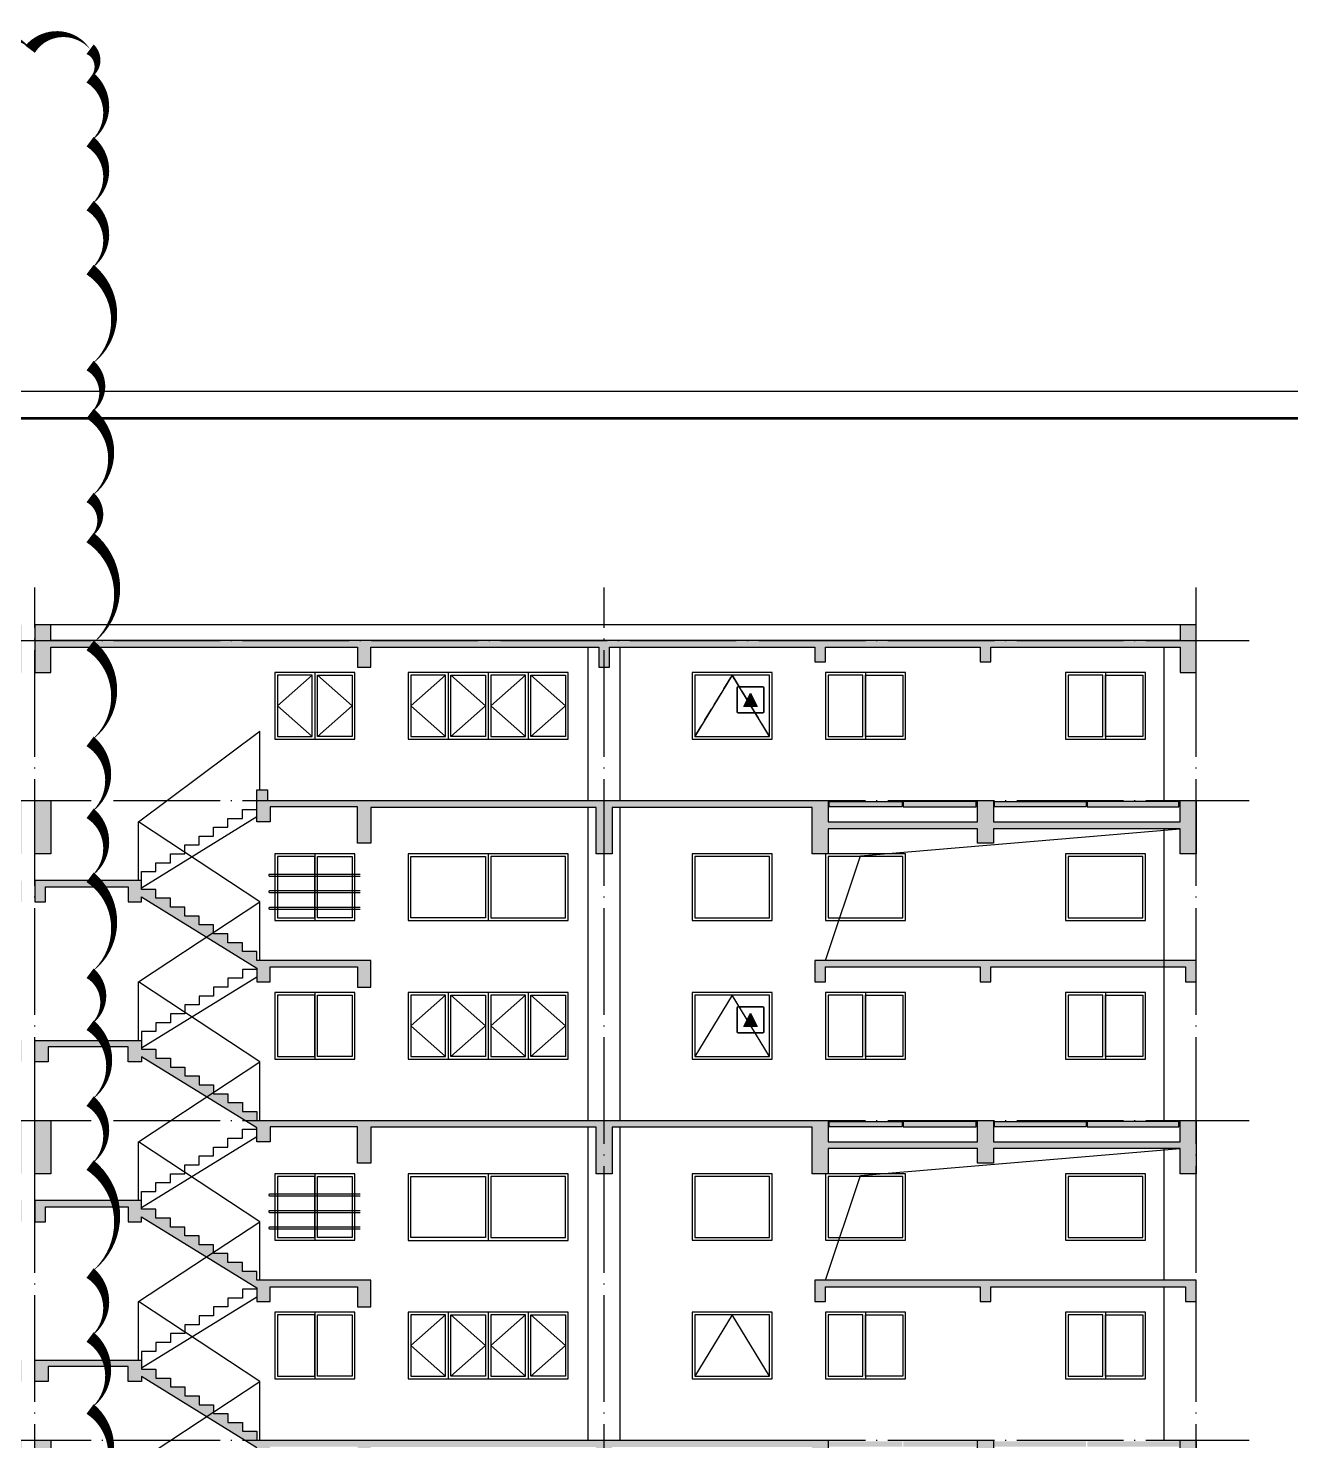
# Model space of a CAD drawing. Extents: x 6843040 to 15500510, y -6507076 to -4940511.
# Drawn here: x 7890924 to 7914601, y -6055108 to -6028609 of the extents above; entities that cross this region are included whole.
import ezdxf

# ---------------------------------------------------------------- set-up
doc = ezdxf.new("R2010")
doc.units = 0
doc.header["$LTSCALE"] = 1000
doc.header["$MEASUREMENT"] = 0
doc.linetypes.add('DASH', pattern=[0.35, 0.25, -0.1])
doc.linetypes.add('DOTE', pattern=[2.42, 2, -0.2, 0.02, -0.2])
for name, color, linetype in [('COLUMN', 10, 'Continuous'), ('DOTE', 8, 'DOTE'), ('E_LINE_4', 5, 'Continuous'), ('E_LINE_5', 8, 'Continuous'), ('plan-1', 40, 'Continuous'), ('PUB_HATCH', 8, 'Continuous'), ('PUB_TITLE', 4, 'Continuous'), ('RAIL', 163, 'Continuous'), ('S_E_STAIR', 4, 'Continuous'), ('WALL', 1, 'Continuous'), ('WINDOW', 4, 'Continuous')]:
    doc.layers.add(name, color=color, linetype=linetype)
doc.layers.add('DIM_MODI', color=6, linetype='Continuous', plot=False)

# ---------------------------------------------------------------- blocks, each defined once
blk = doc.blocks.new('hllm3')
at = {"layer": 'RAIL'}
for points in [[(7884700, -6056483), (7886399, -6056483, -1), (7886399, -6056513), (7884700, -6056513)], [(7884700, -6056793), (7886399, -6056793, -1), (7886399, -6056823), (7884700, -6056823)], [(7884700, -6057103), (7886399, -6057103, -1), (7886399, -6057133), (7884700, -6057133)]]:
    blk.add_lwpolyline(points, format="xyb", dxfattribs=at)
blk = doc.blocks.new('消防救援标志')
at = {"layer": 'WALL'}
blk.add_hatch(color=256, dxfattribs=at).paths.add_polyline_path([(13378845, 1069457.5), (13377845, 1069457.5), (13378345, 1070457.5)])
for points in [[(13377445, 1070957.5), (13379245, 1070957.5, -0.41421356), (13379345, 1070857.5), (13379345, 1069057.5, -0.41421356), (13379245, 1068957.5), (13377445, 1068957.5, -0.41421356), (13377345, 1069057.5), (13377345, 1070857.5, -0.41421356)], [(13377445, 1070932.5), (13379245, 1070932.5, -0.41421356), (13379320, 1070857.5), (13379320, 1069057.5, -0.41421356), (13379245, 1068982.5), (13377445, 1068982.5, -0.41421356), (13377370, 1069057.5), (13377370, 1070857.5, -0.41421356)]]:
    blk.add_lwpolyline(points, format="xyb", close=True)
blk.add_lwpolyline([(13378845, 1069457.5), (13377845, 1069457.5), (13378345, 1070457.5)], close=True, dxfattribs=at)

msp = doc.modelspace()

# ---------------------------------------------------------------- hatches: boundary and pattern name
at = {"layer": 'PUB_HATCH'}
h = msp.add_hatch(dxfattribs=at)
h.set_pattern_fill('钢筋混凝土', color=256, scale=50, style=0)
h.set_pattern_definition([(45, (0, 0), (-88.3883476, 88.3883476), []), (50, (0, 0), (358.630091, -31.3760675), [37.5, -412.5]), (355, (0, 0), (-69.375667, 376.096067), [30, -330]), (100.4514, (29.9, -2.6), (289.254691, 344.719771), [31.870095, -350.571056]), (46.1842, (0, 100), (533.620524, -82.759507), [56.25, -618.75]), (96.6356, (44.47, 93.1), (467.331353, 487.058935), [47.805144, -525.8565]), (351.1842, (0, 100), (467.330973, 487.0593), [45, -495]), (21, (50, 75), (298.453526, -201.309445), [37.5, -412.5]), (326, (50, 75), (121.657666, 362.575023), [30, -330]), (71.4514, (74.87, 58.22), (420.111314, 161.265248), [31.870095, -350.571056]), (37.5, (0, 0), (6.0799277, 166.4469269), [0, -326, 0, -335, 0, -331.25]), (7.5, (0, 0), (131.5347687, 197.205856), [0, -191, 0, -318.5, 0, -126.25]), (327.5, (-111.5, 0), (266.911218, -11.2774359), [0, -125, 0, -390, 0, -517.5]), (317.5, (-161.5, 0), (291.5930847, 50.052491), [0, -162.5, 0, -259, 0, -367.5])])
h.paths.add_polyline_path([(7894980.8, -6067097.8), (7893049.3, -6065905.5), (7893049.3, -6065997.8), (7892799.3, -6065997.8), (7892799.3, -6065717.8), (7891299.3, -6065717.8), (7891299.3, -6065997.8), (7891049.3, -6065997.8), (7891049.3, -6065597.8), (7893049.3, -6065597.8), (7893049.3, -6065764.5), (7893319.3, -6065764.5), (7893319.3, -6065931.1), (7893589.3, -6065931.1), (7893589.3, -6066097.8), (7893859.3, -6066097.8), (7893859.3, -6066264.5), (7894129.3, -6066264.5), (7894129.3, -6066431.1), (7894399.3, -6066431.1), (7894399.3, -6066597.8), (7894669.3, -6066597.8), (7894669.3, -6066764.5), (7894939.3, -6066764.5), (7894939.3, -6066931.1), (7895209.3, -6066931.1), (7895209.3, -6067097.8), (7905924.3, -6067097.8), (7905924.3, -6067497.8), (7908724.3, -6067497.8), (7908724.3, -6067097.8), (7909024.3, -6067097.8), (7909024.3, -6067497.8), (7912524.3, -6067497.8), (7912524.3, -6067097.8), (7912824.3, -6067097.8), (7912824.3, -6068097.8), (7912524.3, -6068097.8), (7912524.3, -6067697.8), (7909024.3, -6067697.8), (7909024.3, -6067897.8), (7908724.3, -6067897.8), (7908724.3, -6067697.8), (7905924.3, -6067697.8), (7905924.3, -6068097.8), (7905624.3, -6068097.8), (7905624.3, -6067297.8), (7901874.3, -6067297.8), (7901874.3, -6068097.8), (7901574.3, -6068097.8), (7901574.3, -6067297.8), (7897373.9, -6067297.8), (7897373.9, -6067897.8), (7897123.9, -6067897.8), (7897123.9, -6067297.8), (7895459.3, -6067297.8), (7895459.3, -6067597.8), (7895209.3, -6067597.8), (7895209.3, -6067297.8), (7891449.3, -6067297.8), (7891449.3, -6068097.8), (7891049.3, -6068097.8), (7891049.3, -6067097.8)])
h.paths.add_polyline_path([(7895209.3, -6064238.8), (7895209.3, -6064497.8), (7895459.3, -6064497.8), (7895459.3, -6064217.8), (7897098.9, -6064217.8), (7897098.9, -6064597.8), (7897348.9, -6064597.8), (7897348.9, -6064097.8), (7895209.3, -6064097.8), (7895209.3, -6063931.1), (7894939.3, -6063931.1), (7894939.3, -6063764.5), (7894669.3, -6063764.5), (7894669.3, -6063597.8), (7894399.3, -6063597.8), (7894399.3, -6063431.1), (7894129.3, -6063431.1), (7894129.3, -6063264.5), (7893859.3, -6063264.5), (7893859.3, -6063097.8), (7893589.3, -6063097.8), (7893589.3, -6062931.1), (7893319.3, -6062931.1), (7893319.3, -6062764.5), (7893049.3, -6062764.5), (7893049.3, -6062597.8), (7891049.3, -6062597.8), (7891049.3, -6062997.8), (7891249.3, -6062997.8), (7891249.3, -6062717.8), (7892799.3, -6062717.8), (7892799.3, -6062997.8), (7893049.3, -6062997.8), (7893049.3, -6062905.5)])
h.paths.add_polyline_path([(7908724.3, -6061227.8), (7905924.3, -6061227.8), (7905924.3, -6062097.8), (7905624.3, -6062097.8), (7905624.3, -6061227.8), (7901874.3, -6061227.8), (7901874.3, -6062097.8), (7901574.3, -6062097.8), (7901574.3, -6061227.8), (7897348.9, -6061227.8), (7897348.9, -6061897.8), (7897098.9, -6061897.8), (7897098.9, -6061217.8), (7895459.3, -6061217.8), (7895459.3, -6061497.8), (7895209.3, -6061497.8), (7895209.3, -6061238.8), (7893049.3, -6059905.5), (7893049.3, -6059997.8), (7892799.3, -6059997.8), (7892799.3, -6059717.8), (7891299.3, -6059717.8), (7891299.3, -6059997.8), (7891049.3, -6059997.8), (7891049.3, -6059597.8), (7893049.3, -6059597.8), (7893049.3, -6059764.5), (7893319.3, -6059764.5), (7893319.3, -6059931.1), (7893589.3, -6059931.1), (7893589.3, -6060097.8), (7893859.3, -6060097.8), (7893859.3, -6060264.5), (7894129.3, -6060264.5), (7894129.3, -6060431.1), (7894399.3, -6060431.1), (7894399.3, -6060597.8), (7894669.3, -6060597.8), (7894669.3, -6060764.5), (7894939.3, -6060764.5), (7894939.3, -6060931.1), (7895209.3, -6060931.1), (7895209.3, -6061097.8), (7912824.3, -6061097.8), (7912824.3, -6062097.8), (7912524.3, -6062097.8), (7912524.3, -6061227.8), (7909024.3, -6061227.8), (7909024.3, -6061897.8), (7908724.3, -6061897.8)])
h.paths.add_polyline_path([(7895209.3, -6058238.8), (7895209.3, -6058497.8), (7895459.3, -6058497.8), (7895459.3, -6058217.8), (7897098.9, -6058217.8), (7897098.9, -6058597.8), (7897348.9, -6058597.8), (7897348.9, -6058097.8), (7895209.3, -6058097.8), (7895209.3, -6057931.1), (7894939.3, -6057931.1), (7894939.3, -6057764.5), (7894669.3, -6057764.5), (7894669.3, -6057597.8), (7894399.3, -6057597.8), (7894399.3, -6057431.1), (7894129.3, -6057431.1), (7894129.3, -6057264.5), (7893859.3, -6057264.5), (7893859.3, -6057097.8), (7893589.3, -6057097.8), (7893589.3, -6056931.1), (7893319.3, -6056931.1), (7893319.3, -6056764.5), (7893049.3, -6056764.5), (7893049.3, -6056597.8), (7891049.3, -6056597.8), (7891049.3, -6056997.8), (7891249.3, -6056997.8), (7891249.3, -6056717.8), (7892799.3, -6056717.8), (7892799.3, -6056997.8), (7893049.3, -6056997.8), (7893049.3, -6056905.5)])
h.paths.add_polyline_path([(7886639.3, -6058238.8), (7886639.3, -6058497.8), (7886389.3, -6058497.8), (7886389.3, -6058217.8), (7884749.6, -6058217.8), (7884749.6, -6058597.8), (7884499.6, -6058597.8), (7884499.6, -6058097.8), (7886639.3, -6058097.8), (7886639.3, -6057931.1), (7886909.3, -6057931.1), (7886909.3, -6057764.5), (7887179.3, -6057764.5), (7887179.3, -6057597.8), (7887449.3, -6057597.8), (7887449.3, -6057431.1), (7887719.3, -6057431.1), (7887719.3, -6057264.5), (7887989.3, -6057264.5), (7887989.3, -6057097.8), (7888259.3, -6057097.8), (7888259.3, -6056931.1), (7888529.3, -6056931.1), (7888529.3, -6056764.5), (7888799.3, -6056764.5), (7888799.3, -6056597.8), (7890799.3, -6056597.8), (7890799.3, -6056997.8), (7890599.3, -6056997.8), (7890599.3, -6056717.8), (7889049.3, -6056717.8), (7889049.3, -6056997.8), (7888799.3, -6056997.8), (7888799.3, -6056905.5)])
h.paths.add_polyline_path([(7886639.3, -6055097.8), (7886639.3, -6054931.1), (7886909.3, -6054931.1), (7886909.3, -6054764.5), (7887179.3, -6054764.5), (7887179.3, -6054597.8), (7887449.3, -6054597.8), (7887449.3, -6054431.1), (7887719.3, -6054431.1), (7887719.3, -6054264.5), (7887989.3, -6054264.5), (7887989.3, -6054097.8), (7888259.3, -6054097.8), (7888259.3, -6053931.1), (7888529.3, -6053931.1), (7888529.3, -6053764.5), (7888799.3, -6053764.5), (7888799.3, -6053597.8), (7890799.3, -6053597.8), (7890799.3, -6053997.8), (7890549.3, -6053997.8), (7890549.3, -6053717.8), (7889049.3, -6053717.8), (7889049.3, -6053997.8), (7888799.3, -6053997.8), (7888799.3, -6053905.5), (7886639.3, -6055238.8), (7886639.3, -6055497.8), (7886389.3, -6055497.8), (7886389.3, -6055217.8), (7884749.6, -6055217.8), (7884749.6, -6055897.8), (7884499.6, -6055897.8), (7884499.6, -6055227.8), (7879674.2, -6055227.8), (7879674.2, -6056097.8), (7879374.2, -6056097.8), (7879374.2, -6055097.8)])
h.paths.add_polyline_path([(7891349.3, -6056097.8), (7891049.3, -6056097.8), (7891049.3, -6055097.8), (7891349.3, -6055097.8)])
h.paths.add_polyline_path([(7890799.3, -6056097.8), (7890499.2, -6056097.8), (7890499.2, -6055097.8), (7890799.3, -6055097.8)], flags=17)
h.paths.add_polyline_path([(7895209.3, -6055097.8), (7905924.3, -6055097.8), (7905924.3, -6055497.8), (7908724.3, -6055497.8), (7908724.3, -6055097.8), (7909024.3, -6055097.8), (7909024.3, -6055497.8), (7912524.3, -6055497.8), (7912524.3, -6055097.8), (7912824.3, -6055097.8), (7912824.3, -6056097.8), (7912524.3, -6056097.8), (7912524.3, -6055627.8), (7909024.3, -6055627.8), (7909024.3, -6055897.8), (7908724.3, -6055897.8), (7908724.3, -6055627.8), (7905924.3, -6055627.8), (7905924.3, -6055897.8), (7905624.3, -6055897.8), (7905624.3, -6055227.8), (7901874.3, -6055227.8), (7901874.3, -6055897.8), (7901574.3, -6055897.8), (7901574.3, -6055227.8), (7897348.9, -6055227.8), (7897348.9, -6055897.8), (7897098.9, -6055897.8), (7897098.9, -6055217.8), (7895459.3, -6055217.8), (7895459.3, -6055497.8), (7895209.3, -6055497.8), (7895209.3, -6055238.8), (7893049.3, -6053905.5), (7893049.3, -6053997.8), (7892799.3, -6053997.8), (7892799.3, -6053717.8), (7891299.3, -6053717.8), (7891299.3, -6053997.8), (7891049.3, -6053997.8), (7891049.3, -6053597.8), (7893049.3, -6053597.8), (7893049.3, -6053764.5), (7893319.3, -6053764.5), (7893319.3, -6053931.1), (7893589.3, -6053931.1), (7893589.3, -6054097.8), (7893859.3, -6054097.8), (7893859.3, -6054264.5), (7894129.3, -6054264.5), (7894129.3, -6054431.1), (7894399.3, -6054431.1), (7894399.3, -6054597.8), (7894669.3, -6054597.8), (7894669.3, -6054764.5), (7894939.3, -6054764.5), (7894939.3, -6054931.1), (7895209.3, -6054931.1)])
h.paths.add_polyline_path([(7895209.3, -6052238.8), (7895209.3, -6052497.8), (7895459.3, -6052497.8), (7895459.3, -6052217.8), (7897098.9, -6052217.8), (7897098.9, -6052597.8), (7897348.9, -6052597.8), (7897348.9, -6052097.8), (7895209.3, -6052097.8), (7895209.3, -6051931.1), (7894939.3, -6051931.1), (7894939.3, -6051764.5), (7894669.3, -6051764.5), (7894669.3, -6051597.8), (7894399.3, -6051597.8), (7894399.3, -6051431.1), (7894129.3, -6051431.1), (7894129.3, -6051264.5), (7893859.3, -6051264.5), (7893859.3, -6051097.8), (7893589.3, -6051097.8), (7893589.3, -6050931.1), (7893319.3, -6050931.1), (7893319.3, -6050764.5), (7893049.3, -6050764.5), (7893049.3, -6050597.8), (7891049.3, -6050597.8), (7891049.3, -6050997.8), (7891249.3, -6050997.8), (7891249.3, -6050717.8), (7892799.3, -6050717.8), (7892799.3, -6050997.8), (7893049.3, -6050997.8), (7893049.3, -6050905.5)])
h.paths.add_polyline_path([(7886639.3, -6052238.8), (7886639.3, -6052497.8), (7886389.3, -6052497.8), (7886389.3, -6052217.8), (7884749.6, -6052217.8), (7884749.6, -6052597.8), (7884499.6, -6052597.8), (7884499.6, -6052097.8), (7886639.3, -6052097.8), (7886639.3, -6051931.1), (7886909.3, -6051931.1), (7886909.3, -6051764.5), (7887179.3, -6051764.5), (7887179.3, -6051597.8), (7887449.3, -6051597.8), (7887449.3, -6051431.1), (7887719.3, -6051431.1), (7887719.3, -6051264.5), (7887989.3, -6051264.5), (7887989.3, -6051097.8), (7888259.3, -6051097.8), (7888259.3, -6050931.1), (7888529.3, -6050931.1), (7888529.3, -6050764.5), (7888799.3, -6050764.5), (7888799.3, -6050597.8), (7890799.3, -6050597.8), (7890799.3, -6050997.8), (7890599.3, -6050997.8), (7890599.3, -6050717.8), (7889049.3, -6050717.8), (7889049.3, -6050997.8), (7888799.3, -6050997.8), (7888799.3, -6050905.5)])
h.paths.add_polyline_path([(7891349.3, -6050097.8), (7891049.3, -6050097.8), (7891049.3, -6049097.8), (7891349.3, -6049097.8)])
h.paths.add_polyline_path([(7890799.3, -6050097.8), (7890499.2, -6050097.8), (7890499.2, -6049097.8), (7890799.3, -6049097.8)], flags=17)
h.paths.add_polyline_path([(7895209.3, -6046238.8), (7895209.3, -6046497.8), (7895459.3, -6046497.8), (7895459.3, -6046217.8), (7897098.9, -6046217.8), (7897098.9, -6046597.8), (7897348.9, -6046597.8), (7897348.9, -6046097.8), (7895209.3, -6046097.8), (7895209.3, -6045931.1), (7894939.3, -6045931.1), (7894939.3, -6045764.5), (7894669.3, -6045764.5), (7894669.3, -6045597.8), (7894399.3, -6045597.8), (7894399.3, -6045431.1), (7894129.3, -6045431.1), (7894129.3, -6045264.5), (7893859.3, -6045264.5), (7893859.3, -6045097.8), (7893589.3, -6045097.8), (7893589.3, -6044931.1), (7893319.3, -6044931.1), (7893319.3, -6044764.5), (7893049.3, -6044764.5), (7893049.3, -6044597.8), (7891049.3, -6044597.8), (7891049.3, -6044997.8), (7891249.3, -6044997.8), (7891249.3, -6044717.8), (7892799.3, -6044717.8), (7892799.3, -6044997.8), (7893049.3, -6044997.8), (7893049.3, -6044905.5)])
h.paths.add_polyline_path([(7895209.3, -6049097.8), (7905924.3, -6049097.8), (7905924.3, -6049497.8), (7908724.3, -6049497.8), (7908724.3, -6049097.8), (7909024.3, -6049097.8), (7909024.3, -6049497.8), (7912524.3, -6049497.8), (7912524.3, -6049097.8), (7912824.3, -6049097.8), (7912824.3, -6050097.8), (7912524.3, -6050097.8), (7912524.3, -6049627.8), (7909024.3, -6049627.8), (7909024.3, -6049897.8), (7908724.3, -6049897.8), (7908724.3, -6049627.8), (7905924.3, -6049627.8), (7905924.3, -6050097.8), (7905624.3, -6050097.8), (7905624.3, -6049227.8), (7901874.3, -6049227.8), (7901874.3, -6050097.8), (7901574.3, -6050097.8), (7901574.3, -6049227.8), (7897348.9, -6049227.8), (7897348.9, -6049897.8), (7897098.9, -6049897.8), (7897098.9, -6049217.8), (7895459.3, -6049217.8), (7895459.3, -6049497.8), (7895209.3, -6049497.8), (7895209.3, -6049238.8), (7893049.3, -6047905.5), (7893049.3, -6047997.8), (7892799.3, -6047997.8), (7892799.3, -6047717.8), (7891299.3, -6047717.8), (7891299.3, -6047997.8), (7891049.3, -6047997.8), (7891049.3, -6047597.8), (7893049.3, -6047597.8), (7893049.3, -6047764.5), (7893319.3, -6047764.5), (7893319.3, -6047931.1), (7893589.3, -6047931.1), (7893589.3, -6048097.8), (7893859.3, -6048097.8), (7893859.3, -6048264.5), (7894129.3, -6048264.5), (7894129.3, -6048431.1), (7894399.3, -6048431.1), (7894399.3, -6048597.8), (7894669.3, -6048597.8), (7894669.3, -6048764.5), (7894939.3, -6048764.5), (7894939.3, -6048931.1), (7895209.3, -6048931.1)])
h.paths.add_polyline_path([(7891349.3, -6044097.8), (7891049.3, -6044097.8), (7891049.3, -6043097.8), (7891349.3, -6043097.8)])
h.paths.add_polyline_path([(7890799.3, -6044097.8), (7890499.2, -6044097.8), (7890499.2, -6043097.8), (7890799.3, -6043097.8)])
h.paths.add_polyline_path([(7886639.3, -6046238.8), (7886639.3, -6046497.8), (7886389.3, -6046497.8), (7886389.3, -6046217.8), (7884749.6, -6046217.8), (7884749.6, -6046597.8), (7884499.6, -6046597.8), (7884499.6, -6046097.8), (7886639.3, -6046097.8), (7886639.3, -6045931.1), (7886909.3, -6045931.1), (7886909.3, -6045764.5), (7887179.3, -6045764.5), (7887179.3, -6045597.8), (7887449.3, -6045597.8), (7887449.3, -6045431.1), (7887719.3, -6045431.1), (7887719.3, -6045264.5), (7887989.3, -6045264.5), (7887989.3, -6045097.8), (7888259.3, -6045097.8), (7888259.3, -6044931.1), (7888529.3, -6044931.1), (7888529.3, -6044764.5), (7888799.3, -6044764.5), (7888799.3, -6044597.8), (7890799.3, -6044597.8), (7890799.3, -6044997.8), (7890599.3, -6044997.8), (7890599.3, -6044717.8), (7889049.3, -6044717.8), (7889049.3, -6044997.8), (7888799.3, -6044997.8), (7888799.3, -6044905.5)])
h.paths.add_polyline_path([(7886639.3, -6049097.8), (7879374.2, -6049097.8), (7879374.2, -6050097.8), (7879674.2, -6050097.8), (7879674.2, -6049227.8), (7884499.6, -6049227.8), (7884499.6, -6049897.8), (7884749.6, -6049897.8), (7884749.6, -6049217.8), (7886389.3, -6049217.8), (7886389.3, -6049497.8), (7886639.3, -6049497.8), (7886639.3, -6049238.8), (7888799.3, -6047905.5), (7888799.3, -6047997.8), (7889049.3, -6047997.8), (7889049.3, -6047717.8), (7890549.3, -6047717.8), (7890549.3, -6047997.8), (7890799.3, -6047997.8), (7890799.3, -6047597.8), (7888799.3, -6047597.8), (7888799.3, -6047764.5), (7888529.3, -6047764.5), (7888529.3, -6047931.1), (7888259.3, -6047931.1), (7888259.3, -6048097.8), (7887989.3, -6048097.8), (7887989.3, -6048264.5), (7887719.3, -6048264.5), (7887719.3, -6048431.1), (7887449.3, -6048431.1), (7887449.3, -6048597.8), (7887179.3, -6048597.8), (7887179.3, -6048764.5), (7886909.3, -6048764.5), (7886909.3, -6048931.1), (7886639.3, -6048931.1)])
h.paths.add_polyline_path([(7905624.3, -6043227.8), (7901874.3, -6043227.8), (7901874.3, -6044097.8), (7901574.3, -6044097.8), (7901574.3, -6043227.8), (7897348.9, -6043227.8), (7897348.9, -6043897.8), (7897098.9, -6043897.8), (7897098.9, -6043217.8), (7895459.3, -6043217.8), (7895459.3, -6043497.8), (7895209.3, -6043497.8), (7895209.3, -6042897.8), (7895409.3, -6042897.8), (7895409.3, -6043097.8), (7905924.3, -6043097.8), (7905924.3, -6043497.8), (7908724.3, -6043497.8), (7908724.3, -6043097.8), (7909024.3, -6043097.8), (7909024.3, -6043497.8), (7912524.3, -6043497.8), (7912524.3, -6043097.8), (7912824.3, -6043097.8), (7912824.3, -6044097.8), (7912524.3, -6044097.8), (7912524.3, -6043627.8), (7909024.3, -6043627.8), (7909024.3, -6043897.8), (7908724.3, -6043897.8), (7908724.3, -6043627.8), (7905924.3, -6043627.8), (7905924.3, -6044097.8), (7905624.3, -6044097.8)])
h.paths.add_polyline_path([(7886639.3, -6043497.8), (7886639.3, -6042897.8), (7886439.3, -6042897.8), (7886439.3, -6043097.8), (7879374.2, -6043097.8), (7879374.2, -6044097.8), (7879674.2, -6044097.8), (7879674.2, -6043227.8), (7884499.6, -6043227.8), (7884499.6, -6043897.8), (7884749.6, -6043897.8), (7884749.6, -6043217.8), (7886389.3, -6043217.8), (7886389.3, -6043497.8)])
h.paths.add_polyline_path([(7879374.2, -6039797.8), (7879674.2, -6039797.8), (7879674.2, -6040097.8), (7890499.2, -6040097.8), (7890499.2, -6039797.8), (7890799.3, -6039797.8), (7890799.3, -6040697.8), (7890499.2, -6040697.8), (7890499.2, -6040217.8), (7884749.6, -6040217.8), (7884749.6, -6040597.8), (7884499.6, -6040597.8), (7884499.6, -6040217.8), (7879674.2, -6040217.8), (7879674.2, -6040697.8), (7879374.2, -6040697.8)])
h.paths.add_polyline_path([(7905674.3, -6040217.8), (7905674.3, -6040497.8), (7905874.3, -6040497.8), (7905874.3, -6040217.8), (7908774.3, -6040217.8), (7908774.3, -6040497.8), (7908974.3, -6040497.8), (7908974.3, -6040217.8), (7912524.3, -6040217.8), (7912524.3, -6040697.8), (7912824.3, -6040697.8), (7912824.3, -6039797.8), (7912524.3, -6039797.8), (7912524.3, -6040097.8), (7891349.3, -6040097.8), (7891349.3, -6039797.8), (7891049.3, -6039797.8), (7891049.3, -6040697.8), (7891349.3, -6040697.8), (7891349.3, -6040217.8), (7897098.9, -6040217.8), (7897098.9, -6040597.8), (7897348.9, -6040597.8), (7897348.9, -6040217.8), (7901624.3, -6040217.8), (7901624.3, -6040597.8), (7901824.3, -6040597.8), (7901824.3, -6040217.8)])
h.paths.add_polyline_path([(7909044.3, -6067117.8), (7910764.3, -6067117.8), (7910764.3, -6067217.8), (7909044.3, -6067217.8)], flags=17)
h.paths.add_polyline_path([(7912504.3, -6067117.8), (7910784.3, -6067117.8), (7910784.3, -6067217.8), (7912504.3, -6067217.8)], flags=17)
h.paths.add_polyline_path([(7908704.3, -6067117.8), (7907334.3, -6067117.8), (7907334.3, -6067217.8), (7908704.3, -6067217.8)], flags=17)
h.paths.add_polyline_path([(7905944.3, -6067117.8), (7907314.3, -6067117.8), (7907314.3, -6067217.8), (7905944.3, -6067217.8)], flags=17)
h.paths.add_polyline_path([(7909044.3, -6055117.8), (7910764.3, -6055117.8), (7910764.3, -6055217.8), (7909044.3, -6055217.8)], flags=17)
h.paths.add_polyline_path([(7912504.3, -6055117.8), (7910784.3, -6055117.8), (7910784.3, -6055217.8), (7912504.3, -6055217.8)], flags=17)
h.paths.add_polyline_path([(7908704.3, -6055117.8), (7907334.3, -6055117.8), (7907334.3, -6055217.8), (7908704.3, -6055217.8)], flags=17)
h.paths.add_polyline_path([(7905944.3, -6055117.8), (7907314.3, -6055117.8), (7907314.3, -6055217.8), (7905944.3, -6055217.8)], flags=17)
h.paths.add_polyline_path([(7908704.3, -6049117.8), (7907334.3, -6049117.8), (7907334.3, -6049217.8), (7908704.3, -6049217.8)], flags=17)
h.paths.add_polyline_path([(7905944.3, -6049117.8), (7907314.3, -6049117.8), (7907314.3, -6049217.8), (7905944.3, -6049217.8)], flags=17)
h.paths.add_polyline_path([(7909044.3, -6049117.8), (7910764.3, -6049117.8), (7910764.3, -6049217.8), (7909044.3, -6049217.8)], flags=17)
h.paths.add_polyline_path([(7912504.3, -6049117.8), (7910784.3, -6049117.8), (7910784.3, -6049217.8), (7912504.3, -6049217.8)], flags=17)
h.paths.add_polyline_path([(7909044.3, -6043117.8), (7910764.3, -6043117.8), (7910764.3, -6043217.8), (7909044.3, -6043217.8)], flags=17)
h.paths.add_polyline_path([(7912504.3, -6043117.8), (7910784.3, -6043117.8), (7910784.3, -6043217.8), (7912504.3, -6043217.8)], flags=17)
h.paths.add_polyline_path([(7908704.3, -6043117.8), (7907334.3, -6043117.8), (7907334.3, -6043217.8), (7908704.3, -6043217.8)], flags=17)
h.paths.add_polyline_path([(7905944.3, -6043117.8), (7907314.3, -6043117.8), (7907314.3, -6043217.8), (7905944.3, -6043217.8)], flags=17)
edge = h.paths.add_edge_path()
edge.add_line((7912624.3, -6064217.8), (7912624.3, -6064497.8))
edge.add_line((7912624.3, -6064497.8), (7912824.3, -6064497.8))
edge.add_line((7912824.3, -6064497.8), (7912824.3, -6064097.8))
edge.add_line((7912824.3, -6064097.8), (7905674.3, -6064097.8))
edge.add_line((7905674.3, -6064097.8), (7905674.3, -6064497.8))
edge.add_line((7905674.3, -6064497.8), (7905874.3, -6064497.8))
edge.add_line((7905874.3, -6064497.8), (7905874.3, -6064217.8))
edge.add_line((7905874.3, -6064217.8), (7908774.3, -6064217.8))
edge.add_line((7908774.3, -6064217.8), (7908774.3, -6064497.8))
edge.add_line((7908774.3, -6064497.8), (7908974.3, -6064497.8))
edge.add_line((7908974.3, -6064497.8), (7908974.3, -6064217.8))
edge.add_line((7908974.3, -6064217.8), (7912624.3, -6064217.8))
edge.add_line((7912624.3, -6046217.8), (7912624.3, -6046497.8))
edge.add_line((7912624.3, -6046497.8), (7912824.3, -6046497.8))
edge.add_line((7912824.3, -6046497.8), (7912824.3, -6046097.8))
edge.add_line((7912824.3, -6046097.8), (7905674.3, -6046097.8))
edge.add_line((7905674.3, -6046097.8), (7905674.3, -6046497.8))
edge.add_line((7905674.3, -6046497.8), (7905874.3, -6046497.8))
edge.add_line((7905874.3, -6046497.8), (7905874.3, -6046217.8))
edge.add_line((7905874.3, -6046217.8), (7908774.3, -6046217.8))
edge.add_line((7908774.3, -6046217.8), (7908774.3, -6046497.8))
edge.add_line((7908774.3, -6046497.8), (7908974.3, -6046497.8))
edge.add_line((7908974.3, -6046497.8), (7908974.3, -6046217.8))
edge.add_line((7908974.3, -6046217.8), (7912624.3, -6046217.8))
edge.add_line((7912624.3, -6052217.8), (7912624.3, -6052497.8))
edge.add_line((7912624.3, -6052497.8), (7912824.3, -6052497.8))
edge.add_line((7912824.3, -6052497.8), (7912824.3, -6052097.8))
edge.add_line((7912824.3, -6052097.8), (7905674.3, -6052097.8))
edge.add_line((7905674.3, -6052097.8), (7905674.3, -6052497.8))
edge.add_line((7905674.3, -6052497.8), (7905874.3, -6052497.8))
edge.add_line((7905874.3, -6052497.8), (7905874.3, -6052217.8))
edge.add_line((7905874.3, -6052217.8), (7908774.3, -6052217.8))
edge.add_line((7908774.3, -6052217.8), (7908774.3, -6052497.8))
edge.add_line((7908774.3, -6052497.8), (7908974.3, -6052497.8))
edge.add_line((7908974.3, -6052497.8), (7908974.3, -6052217.8))
edge.add_line((7908974.3, -6052217.8), (7912624.3, -6052217.8))

# ---------------------------------------------------------------- linework, layer by layer
at = {"layer": 'COLUMN'}
for points in [[(7905674.3, -6040217.8), (7905674.3, -6040497.8), (7905874.3, -6040497.8), (7905874.3, -6040217.8), (7908774.3, -6040217.8), (7908774.3, -6040497.8), (7908974.3, -6040497.8), (7908974.3, -6040217.8), (7912524.3, -6040217.8), (7912524.3, -6040697.8), (7912824.3, -6040697.8), (7912824.3, -6039797.8), (7912524.3, -6039797.8), (7912524.3, -6040097.8), (7891349.3, -6040097.8), (7891349.3, -6039797.8), (7891049.3, -6039797.8), (7891049.3, -6040697.8), (7891349.3, -6040697.8), (7891349.3, -6040217.8), (7897098.9, -6040217.8), (7897098.9, -6040597.8), (7897348.9, -6040597.8), (7897348.9, -6040217.8), (7901624.3, -6040217.8), (7901624.3, -6040597.8), (7901824.3, -6040597.8), (7901824.3, -6040217.8), (7905674.3, -6040217.8)], [(7905624.3, -6043227.8), (7901874.3, -6043227.8), (7901874.3, -6044097.8), (7901574.3, -6044097.8), (7901574.3, -6043227.8), (7897348.9, -6043227.8), (7897348.9, -6043897.8), (7897098.9, -6043897.8), (7897098.9, -6043217.8), (7895459.3, -6043217.8), (7895459.3, -6043497.8), (7895209.3, -6043497.8), (7895209.3, -6042897.8), (7895409.3, -6042897.8), (7895409.3, -6043097.8), (7905924.3, -6043097.8), (7905924.3, -6043497.8), (7908724.3, -6043497.8), (7908724.3, -6043097.8), (7909024.3, -6043097.8), (7909024.3, -6043497.8), (7912524.3, -6043497.8), (7912524.3, -6043097.8), (7912824.3, -6043097.8), (7912824.3, -6044097.8), (7912524.3, -6044097.8), (7912524.3, -6043627.8), (7909024.3, -6043627.8), (7909024.3, -6043897.8), (7908724.3, -6043897.8), (7908724.3, -6043627.8), (7905924.3, -6043627.8), (7905924.3, -6044097.8), (7905624.3, -6044097.8), (7905624.3, -6043227.8)], [(7895209.3, -6046238.8), (7895209.3, -6046497.8), (7895459.3, -6046497.8), (7895459.3, -6046217.8), (7897098.9, -6046217.8), (7897098.9, -6046597.8), (7897348.9, -6046597.8), (7897348.9, -6046097.8), (7895209.3, -6046097.8), (7895209.3, -6045931.1), (7894939.3, -6045931.1), (7894939.3, -6045764.5), (7894669.3, -6045764.5), (7894669.3, -6045597.8), (7894399.3, -6045597.8), (7894399.3, -6045431.1), (7894129.3, -6045431.1), (7894129.3, -6045264.5), (7893859.3, -6045264.5), (7893859.3, -6045097.8), (7893589.3, -6045097.8), (7893589.3, -6044931.1), (7893319.3, -6044931.1), (7893319.3, -6044764.5), (7893049.3, -6044764.5), (7893049.3, -6044597.8), (7891049.3, -6044597.8), (7891049.3, -6044997.8), (7891249.3, -6044997.8), (7891249.3, -6044717.8), (7892799.3, -6044717.8), (7892799.3, -6044997.8), (7893049.3, -6044997.8), (7893049.3, -6044905.5), (7895209.3, -6046238.8)], [(7912624.3, -6046217.8), (7912624.3, -6046497.8), (7912824.3, -6046497.8), (7912824.3, -6046097.8), (7905674.3, -6046097.8), (7905674.3, -6046497.8), (7905874.3, -6046497.8), (7905874.3, -6046217.8), (7908774.3, -6046217.8), (7908774.3, -6046497.8), (7908974.3, -6046497.8), (7908974.3, -6046217.8), (7912624.3, -6046217.8)], [(7895209.3, -6049097.8), (7905924.3, -6049097.8), (7905924.3, -6049497.8), (7908724.3, -6049497.8), (7908724.3, -6049097.8), (7909024.3, -6049097.8), (7909024.3, -6049497.8), (7912524.3, -6049497.8), (7912524.3, -6049097.8), (7912824.3, -6049097.8), (7912824.3, -6050097.8), (7912524.3, -6050097.8), (7912524.3, -6049627.8), (7909024.3, -6049627.8), (7909024.3, -6049897.8), (7908724.3, -6049897.8), (7908724.3, -6049627.8), (7905924.3, -6049627.8), (7905924.3, -6050097.8), (7905624.3, -6050097.8), (7905624.3, -6049227.8), (7901874.3, -6049227.8), (7901874.3, -6050097.8), (7901574.3, -6050097.8), (7901574.3, -6049227.8), (7897348.9, -6049227.8), (7897348.9, -6049897.8), (7897098.9, -6049897.8), (7897098.9, -6049217.8), (7895459.3, -6049217.8), (7895459.3, -6049497.8), (7895209.3, -6049497.8), (7895209.3, -6049238.8), (7893049.3, -6047905.5), (7893049.3, -6047997.8), (7892799.3, -6047997.8), (7892799.3, -6047717.8), (7891299.3, -6047717.8), (7891299.3, -6047997.8), (7891049.3, -6047997.8), (7891049.3, -6047597.8), (7893049.3, -6047597.8), (7893049.3, -6047764.5), (7893319.3, -6047764.5), (7893319.3, -6047931.1), (7893589.3, -6047931.1), (7893589.3, -6048097.8), (7893859.3, -6048097.8), (7893859.3, -6048264.5), (7894129.3, -6048264.5), (7894129.3, -6048431.1), (7894399.3, -6048431.1), (7894399.3, -6048597.8), (7894669.3, -6048597.8), (7894669.3, -6048764.5), (7894939.3, -6048764.5), (7894939.3, -6048931.1), (7895209.3, -6048931.1), (7895209.3, -6049097.8)], [(7895209.3, -6052238.8), (7895209.3, -6052497.8), (7895459.3, -6052497.8), (7895459.3, -6052217.8), (7897098.9, -6052217.8), (7897098.9, -6052597.8), (7897348.9, -6052597.8), (7897348.9, -6052097.8), (7895209.3, -6052097.8), (7895209.3, -6051931.1), (7894939.3, -6051931.1), (7894939.3, -6051764.5), (7894669.3, -6051764.5), (7894669.3, -6051597.8), (7894399.3, -6051597.8), (7894399.3, -6051431.1), (7894129.3, -6051431.1), (7894129.3, -6051264.5), (7893859.3, -6051264.5), (7893859.3, -6051097.8), (7893589.3, -6051097.8), (7893589.3, -6050931.1), (7893319.3, -6050931.1), (7893319.3, -6050764.5), (7893049.3, -6050764.5), (7893049.3, -6050597.8), (7891049.3, -6050597.8), (7891049.3, -6050997.8), (7891249.3, -6050997.8), (7891249.3, -6050717.8), (7892799.3, -6050717.8), (7892799.3, -6050997.8), (7893049.3, -6050997.8), (7893049.3, -6050905.5), (7895209.3, -6052238.8)], [(7912624.3, -6052217.8), (7912624.3, -6052497.8), (7912824.3, -6052497.8), (7912824.3, -6052097.8), (7905674.3, -6052097.8), (7905674.3, -6052497.8), (7905874.3, -6052497.8), (7905874.3, -6052217.8), (7908774.3, -6052217.8), (7908774.3, -6052497.8), (7908974.3, -6052497.8), (7908974.3, -6052217.8), (7912624.3, -6052217.8)], [(7895209.3, -6055238.8), (7893049.3, -6053905.5), (7893049.3, -6053997.8), (7892799.3, -6053997.8), (7892799.3, -6053717.8), (7891299.3, -6053717.8), (7891299.3, -6053997.8), (7891049.3, -6053997.8), (7891049.3, -6053597.8), (7893049.3, -6053597.8), (7893049.3, -6053764.5), (7893319.3, -6053764.5), (7893319.3, -6053931.1), (7893589.3, -6053931.1), (7893589.3, -6054097.8), (7893859.3, -6054097.8), (7893859.3, -6054264.5), (7894129.3, -6054264.5), (7894129.3, -6054431.1), (7894399.3, -6054431.1), (7894399.3, -6054597.8), (7894669.3, -6054597.8), (7894669.3, -6054764.5), (7894939.3, -6054764.5), (7894939.3, -6054931.1), (7895209.3, -6054931.1), (7895209.3, -6055097.8)], [(7895209.3, -6055097.8), (7905924.3, -6055097.8), (7905924.3, -6055497.8)], [(7908724.3, -6055497.8), (7908724.3, -6055097.8), (7909024.3, -6055097.8), (7909024.3, -6055497.8)], [(7912524.3, -6055497.8), (7912524.3, -6055097.8), (7912824.3, -6055097.8), (7912824.3, -6056097.8)]]:
    msp.add_lwpolyline(points, dxfattribs=at)
for points in [[(7891349.3, -6044097.8), (7891049.3, -6044097.8), (7891049.3, -6043097.8), (7891349.3, -6043097.8)], [(7905944.3, -6043117.8), (7907314.3, -6043117.8), (7907314.3, -6043217.8), (7905944.3, -6043217.8)], [(7908704.3, -6043117.8), (7907334.3, -6043117.8), (7907334.3, -6043217.8), (7908704.3, -6043217.8)], [(7909044.3, -6043117.8), (7910764.3, -6043117.8), (7910764.3, -6043217.8), (7909044.3, -6043217.8)], [(7912504.3, -6043117.8), (7910784.3, -6043117.8), (7910784.3, -6043217.8), (7912504.3, -6043217.8)], [(7891349.3, -6050097.8), (7891049.3, -6050097.8), (7891049.3, -6049097.8), (7891349.3, -6049097.8)], [(7905944.3, -6049117.8), (7907314.3, -6049117.8), (7907314.3, -6049217.8), (7905944.3, -6049217.8)], [(7908704.3, -6049117.8), (7907334.3, -6049117.8), (7907334.3, -6049217.8), (7908704.3, -6049217.8)], [(7909044.3, -6049117.8), (7910764.3, -6049117.8), (7910764.3, -6049217.8), (7909044.3, -6049217.8)], [(7912504.3, -6049117.8), (7910784.3, -6049117.8), (7910784.3, -6049217.8), (7912504.3, -6049217.8)], [(7891349.3, -6056097.8), (7891049.3, -6056097.8), (7891049.3, -6055097.8), (7891349.3, -6055097.8)]]:
    msp.add_lwpolyline(points, close=True, dxfattribs=at)
at = {"layer": 'DIM_MODI'}
msp.add_lwpolyline([(7892083.7, -6056086.5, 0, 225, 0.5), (7892083.7, -6054511.5, 0, 225, 0.5), (7892083.7, -6053161.5, 0, 225, 0.5), (7892083.7, -6051961.5, 0, 225, 0.5), (7892083.7, -6049936.5, 0, 225, 0.5), (7892083.7, -6048736.5, 0, 225, 0.5), (7892083.7, -6047311.5, 0, 225, 0.5), (7892083.7, -6046336.5, 0, 225, 0.5), (7892083.7, -6044536.5, 0, 225, 0.5), (7892083.7, -6043336.5, 0, 225, 0.5), (7892083.7, -6041986.5, 0, 225, 0.5), (7892083.7, -6040186.5, 0, 225, 0.5), (7892083.7, -6038161.5, 0, 225, 0.5), (7892083.7, -6037411.5, 0, 225, 0.5), (7892083.7, -6035836.5, 0, 225, 0.5), (7892083.7, -6034936.5, 0, 225, 0.5), (7892083.7, -6033136.5, 0, 225, 0.5), (7892083.7, -6031936.5, 0, 225, 0.5), (7892083.7, -6030736.5, 0, 225, 0.5), (7892083.7, -6029536.5, 0, 225, 0.5), (7892083.7, -6029002.4, 0, 225, 0.5), (7890958.7, -6029002.4, 0, 225, 0.5), (7890041, -6029002.4, 0, 225, 0.5)], format="xyseb", dxfattribs=at)
at = {"layer": 'DOTE'}
for p, q in [((7891049.3, -6068897.8), (7891049.3, -6039097.8)), ((7901724.3, -6068897.8), (7901724.3, -6039097.8)), ((7912824.3, -6068897.8), (7912824.3, -6039097.8))]:
    msp.add_line(p, q, dxfattribs=at)
for points in [[(7878003.4, -6040097.8), (7913824.3, -6040097.8)], [(7878003.4, -6043097.8), (7913824.3, -6043097.8)], [(7878003.4, -6049097.8), (7913824.3, -6049097.8)], [(7878003.4, -6055097.8), (7913824.3, -6055097.8)]]:
    msp.add_lwpolyline(points, dxfattribs=at)
at = {"layer": 'E_LINE_4'}
for points in [[(7912524.3, -6039797.8), (7891349.3, -6039797.8)], [(7901424.3, -6043097.8), (7901424.3, -6040217.8)], [(7902024.3, -6043097.8), (7902024.3, -6040217.8)], [(7912224.3, -6043097.8), (7912224.3, -6040217.8)], [(7901424.3, -6049097.8), (7901424.3, -6043227.8)], [(7902024.3, -6049097.8), (7902024.3, -6043227.8)], [(7905874.3, -6046097.8), (7906530.6, -6044134.3), (7912524.3, -6043627.8)], [(7912224.3, -6049097.8), (7912224.3, -6043627.8)], [(7901424.3, -6055097.8), (7901424.3, -6049227.8)], [(7902024.3, -6055097.8), (7902024.3, -6049227.8)], [(7905874.3, -6052097.8), (7906530.6, -6050134.3), (7912524.3, -6049627.8)], [(7912224.3, -6052097.8), (7912224.3, -6049627.8)], [(7912224.3, -6055097.8), (7912224.3, -6052217.8)]]:
    msp.add_lwpolyline(points, dxfattribs=at)
at = {"layer": 'E_LINE_5'}
for points in [[(7895549.3, -6041947.7), (7897049.3, -6041947.7), (7897049.3, -6040697.6), (7895549.3, -6040697.6)], [(7896249.3, -6040747.6), (7895599.3, -6040747.6), (7895599.3, -6041897.7), (7896249.3, -6041897.7)], [(7896349.3, -6040747.6), (7896999.3, -6040747.6), (7896999.3, -6041897.7), (7896349.3, -6041897.7)], [(7898049.3, -6041947.9), (7901049.3, -6041947.9), (7901049.3, -6040697.8), (7898049.3, -6040697.8)], [(7898749.3, -6040747.7), (7898099.3, -6040747.7), (7898099.3, -6041897.8), (7898749.3, -6041897.8)], [(7898849.3, -6040747.7), (7899499.3, -6040747.7), (7899499.3, -6041897.8), (7898849.3, -6041897.8)], [(7900249.3, -6040747.7), (7899599.3, -6040747.7), (7899599.3, -6041897.8), (7900249.3, -6041897.8)], [(7900349.3, -6040747.7), (7900999.3, -6040747.7), (7900999.3, -6041897.8), (7900349.3, -6041897.8)], [(7904874.3, -6040697.7), (7903374.3, -6040697.7), (7903374.3, -6041947.7), (7904874.3, -6041947.7)], [(7904824.3, -6040747.8), (7903424.3, -6040747.8), (7903424.3, -6041897.9), (7904824.3, -6041897.9)], [(7907374.3, -6040697.7), (7905874.3, -6040697.7), (7905874.3, -6041947.7), (7907374.3, -6041947.7)], [(7906574.3, -6040747.8), (7905924.3, -6040747.8), (7905924.3, -6041897.8), (7906574.3, -6041897.8)], [(7906624.3, -6040747.8), (7907324.3, -6040747.8), (7907324.3, -6041897.8), (7906624.3, -6041897.8)], [(7911874.3, -6040697.7), (7910374.3, -6040697.7), (7910374.3, -6041947.7), (7911874.3, -6041947.7)], [(7911074.3, -6040747.8), (7910424.3, -6040747.8), (7910424.3, -6041897.8), (7911074.3, -6041897.8)], [(7911124.3, -6040747.8), (7911824.3, -6040747.8), (7911824.3, -6041897.8), (7911124.3, -6041897.8)], [(7897049.3, -6044097.7), (7895549.3, -6044097.7), (7895549.3, -6045347.7), (7897049.3, -6045347.7)], [(7896299.3, -6044147.8), (7895599.3, -6044147.8), (7895599.3, -6045297.8), (7896299.3, -6045297.8)], [(7896349.3, -6044147.8), (7896999.3, -6044147.8), (7896999.3, -6045297.8), (7896349.3, -6045297.8)], [(7898049.3, -6045347.9), (7901049.3, -6045347.9), (7901049.3, -6044097.8), (7898049.3, -6044097.8)], [(7898099.3, -6044147.8), (7899499.3, -6044147.8), (7899499.3, -6045297.8), (7898099.3, -6045297.8)], [(7900999.3, -6044147.8), (7899599.3, -6044147.8), (7899599.3, -6045297.8), (7900999.3, -6045297.8)], [(7904874.3, -6044097.6), (7903374.3, -6044097.6), (7903374.3, -6045347.6), (7904874.3, -6045347.6)], [(7904824.3, -6044147.7), (7903424.3, -6044147.7), (7903424.3, -6045297.7), (7904824.3, -6045297.7)], [(7907374.3, -6044097.6), (7905874.3, -6044097.6), (7905874.3, -6045347.6), (7907374.3, -6045347.6)], [(7907324.3, -6044147.7), (7905924.3, -6044147.7), (7905924.3, -6045297.7), (7907324.3, -6045297.7)], [(7911874.3, -6044097.6), (7910374.3, -6044097.6), (7910374.3, -6045347.6), (7911874.3, -6045347.6)], [(7911824.3, -6044147.7), (7910424.3, -6044147.7), (7910424.3, -6045297.7), (7911824.3, -6045297.7)], [(7897049.3, -6046697.7), (7895549.3, -6046697.7), (7895549.3, -6047947.7), (7897049.3, -6047947.7)], [(7896299.3, -6046747.8), (7895599.3, -6046747.8), (7895599.3, -6047897.8), (7896299.3, -6047897.8)], [(7896349.3, -6046747.8), (7896999.3, -6046747.8), (7896999.3, -6047897.8), (7896349.3, -6047897.8)], [(7898049.3, -6047947.8), (7901049.3, -6047947.8), (7901049.3, -6046697.7), (7898049.3, -6046697.7)], [(7898749.3, -6046747.7), (7898099.3, -6046747.7), (7898099.3, -6047897.8), (7898749.3, -6047897.8)], [(7898849.3, -6046747.7), (7899499.3, -6046747.7), (7899499.3, -6047897.8), (7898849.3, -6047897.8)], [(7900249.3, -6046747.7), (7899599.3, -6046747.7), (7899599.3, -6047897.8), (7900249.3, -6047897.8)], [(7900349.3, -6046747.7), (7900999.3, -6046747.7), (7900999.3, -6047897.8), (7900349.3, -6047897.8)], [(7904874.3, -6046697.6), (7903374.3, -6046697.6), (7903374.3, -6047947.6), (7904874.3, -6047947.6)], [(7904824.3, -6046747.7), (7903424.3, -6046747.7), (7903424.3, -6047897.8), (7904824.3, -6047897.8)], [(7907374.3, -6046697.6), (7905874.3, -6046697.6), (7905874.3, -6047947.6), (7907374.3, -6047947.6)], [(7906574.3, -6046747.7), (7905924.3, -6046747.7), (7905924.3, -6047897.7), (7906574.3, -6047897.7)], [(7906624.3, -6046747.7), (7907324.3, -6046747.7), (7907324.3, -6047897.7), (7906624.3, -6047897.7)], [(7911874.3, -6046697.6), (7910374.3, -6046697.6), (7910374.3, -6047947.6), (7911874.3, -6047947.6)], [(7911074.3, -6046747.7), (7910424.3, -6046747.7), (7910424.3, -6047897.7), (7911074.3, -6047897.7)], [(7911124.3, -6046747.7), (7911824.3, -6046747.7), (7911824.3, -6047897.7), (7911124.3, -6047897.7)], [(7897049.3, -6050097.7), (7895549.3, -6050097.7), (7895549.3, -6051347.7), (7897049.3, -6051347.7)], [(7896299.3, -6050147.8), (7895599.3, -6050147.8), (7895599.3, -6051297.8), (7896299.3, -6051297.8)], [(7896349.3, -6050147.8), (7896999.3, -6050147.8), (7896999.3, -6051297.8), (7896349.3, -6051297.8)], [(7898049.3, -6051347.9), (7901049.3, -6051347.9), (7901049.3, -6050097.8), (7898049.3, -6050097.8)], [(7898099.3, -6050147.8), (7899499.3, -6050147.8), (7899499.3, -6051297.8), (7898099.3, -6051297.8)], [(7900999.3, -6050147.8), (7899599.3, -6050147.8), (7899599.3, -6051297.8), (7900999.3, -6051297.8)], [(7904874.3, -6050097.6), (7903374.3, -6050097.6), (7903374.3, -6051347.6), (7904874.3, -6051347.6)], [(7904824.3, -6050147.7), (7903424.3, -6050147.7), (7903424.3, -6051297.7), (7904824.3, -6051297.7)], [(7907374.3, -6050097.6), (7905874.3, -6050097.6), (7905874.3, -6051347.6), (7907374.3, -6051347.6)], [(7907324.3, -6050147.7), (7905924.3, -6050147.7), (7905924.3, -6051297.7), (7907324.3, -6051297.7)], [(7911874.3, -6050097.6), (7910374.3, -6050097.6), (7910374.3, -6051347.6), (7911874.3, -6051347.6)], [(7911824.3, -6050147.7), (7910424.3, -6050147.7), (7910424.3, -6051297.7), (7911824.3, -6051297.7)], [(7897049.3, -6052697.7), (7895549.3, -6052697.7), (7895549.3, -6053947.7), (7897049.3, -6053947.7)], [(7896299.3, -6052747.8), (7895599.3, -6052747.8), (7895599.3, -6053897.8), (7896299.3, -6053897.8)], [(7896349.3, -6052747.8), (7896999.3, -6052747.8), (7896999.3, -6053897.8), (7896349.3, -6053897.8)], [(7898049.3, -6053947.8), (7901049.3, -6053947.8), (7901049.3, -6052697.7), (7898049.3, -6052697.7)], [(7898749.3, -6052747.7), (7898099.3, -6052747.7), (7898099.3, -6053897.8), (7898749.3, -6053897.8)], [(7898849.3, -6052747.7), (7899499.3, -6052747.7), (7899499.3, -6053897.8), (7898849.3, -6053897.8)], [(7900249.3, -6052747.7), (7899599.3, -6052747.7), (7899599.3, -6053897.8), (7900249.3, -6053897.8)], [(7900349.3, -6052747.7), (7900999.3, -6052747.7), (7900999.3, -6053897.8), (7900349.3, -6053897.8)], [(7904874.3, -6052697.6), (7903374.3, -6052697.6), (7903374.3, -6053947.6), (7904874.3, -6053947.6)], [(7904824.3, -6052747.7), (7903424.3, -6052747.7), (7903424.3, -6053897.8), (7904824.3, -6053897.8)], [(7907374.3, -6052697.6), (7905874.3, -6052697.6), (7905874.3, -6053947.6), (7907374.3, -6053947.6)], [(7906574.3, -6052747.7), (7905924.3, -6052747.7), (7905924.3, -6053897.7), (7906574.3, -6053897.7)], [(7906624.3, -6052747.7), (7907324.3, -6052747.7), (7907324.3, -6053897.7), (7906624.3, -6053897.7)], [(7911874.3, -6052697.6), (7910374.3, -6052697.6), (7910374.3, -6053947.6), (7911874.3, -6053947.6)], [(7911074.3, -6052747.7), (7910424.3, -6052747.7), (7910424.3, -6053897.7), (7911074.3, -6053897.7)], [(7911124.3, -6052747.7), (7911824.3, -6052747.7), (7911824.3, -6053897.7), (7911124.3, -6053897.7)]]:
    msp.add_lwpolyline(points, close=True, dxfattribs=at)
for points in [[(7896249.3, -6041897.7), (7895599.3, -6041322.7), (7896249.3, -6040747.6)], [(7896299.3, -6040697.6), (7896299.3, -6041947.7)], [(7896349.3, -6041897.7), (7896999.3, -6041322.7), (7896349.3, -6040747.6)], [(7898749.3, -6041897.8), (7898099.3, -6041322.8), (7898749.3, -6040747.7)], [(7898799.3, -6040697.7), (7898799.3, -6041947.8)], [(7898849.3, -6041897.8), (7899499.3, -6041322.8), (7898849.3, -6040747.7)], [(7899549.3, -6040697.7), (7899549.3, -6041947.8)], [(7900249.3, -6041897.8), (7899599.3, -6041322.8), (7900249.3, -6040747.7)], [(7900299.3, -6040697.7), (7900299.3, -6041947.8)], [(7900349.3, -6041897.8), (7900999.3, -6041322.8), (7900349.3, -6040747.7)], [(7904824.3, -6041897.9), (7904124.3, -6040747.8), (7903424.3, -6041897.9)], [(7906624.3, -6040697.8), (7906624.3, -6041947.8)], [(7911124.3, -6040697.8), (7911124.3, -6041947.8)], [(7896299.3, -6044097.8), (7896299.3, -6045347.8)], [(7899549.3, -6044097.7), (7899549.3, -6045347.8)], [(7903374.3, -6045347.7), (7904874.3, -6045347.7)], [(7896299.3, -6046697.8), (7896299.3, -6047947.8)], [(7898749.3, -6047897.8), (7898099.3, -6047322.8), (7898749.3, -6046747.7)], [(7898799.3, -6046697.7), (7898799.3, -6047947.8)], [(7898849.3, -6047897.8), (7899499.3, -6047322.8), (7898849.3, -6046747.7)], [(7899549.3, -6046697.7), (7899549.3, -6047947.8)], [(7900249.3, -6047897.8), (7899599.3, -6047322.8), (7900249.3, -6046747.7)], [(7900299.3, -6046697.7), (7900299.3, -6047947.8)], [(7900349.3, -6047897.8), (7900999.3, -6047322.8), (7900349.3, -6046747.7)], [(7904824.3, -6047897.8), (7904124.3, -6046747.7), (7903424.3, -6047897.8)], [(7906624.3, -6046697.7), (7906624.3, -6047947.7)], [(7911124.3, -6046697.7), (7911124.3, -6047947.7)], [(7896299.3, -6050097.8), (7896299.3, -6051347.8)], [(7899549.3, -6050097.7), (7899549.3, -6051347.8)], [(7903374.3, -6051347.7), (7904874.3, -6051347.7)], [(7896299.3, -6052697.8), (7896299.3, -6053947.8)], [(7898749.3, -6053897.8), (7898099.3, -6053322.8), (7898749.3, -6052747.7)], [(7898799.3, -6052697.7), (7898799.3, -6053947.8)], [(7898849.3, -6053897.8), (7899499.3, -6053322.8), (7898849.3, -6052747.7)], [(7899549.3, -6052697.7), (7899549.3, -6053947.8)], [(7900249.3, -6053897.8), (7899599.3, -6053322.8), (7900249.3, -6052747.7)], [(7900299.3, -6052697.7), (7900299.3, -6053947.8)], [(7900349.3, -6053897.8), (7900999.3, -6053322.8), (7900349.3, -6052747.7)], [(7904824.3, -6053897.8), (7904124.3, -6052747.7), (7903424.3, -6053897.8)], [(7906624.3, -6052697.7), (7906624.3, -6053947.7)], [(7911124.3, -6052697.7), (7911124.3, -6053947.7)]]:
    msp.add_lwpolyline(points, dxfattribs=at)
at = {"layer": 'PUB_TITLE'}
msp.add_lwpolyline([(7874981.3, -6077476.1), (7934431.3, -6077476.1), (7934431.3, -6035426.1), (7874981.3, -6035426.1)], close=True, dxfattribs=at)
at = {"layer": 'PUB_TITLE', "const_width": 50}
msp.add_lwpolyline([(7876231.3, -6076976.1), (7933931.3, -6076976.1), (7933931.3, -6035926.1), (7876231.3, -6035926.1)], close=True, dxfattribs=at)
at = {"layer": 'S_E_STAIR'}
for points in [[(7895269.3, -6065997.8), (7892989.3, -6064497.8), (7895269.3, -6062997.8), (7892989.3, -6061497.8), (7895269.3, -6059997.8), (7892989.3, -6058497.8), (7895269.3, -6056997.8), (7892989.3, -6055497.8), (7895269.3, -6053997.8), (7892989.3, -6052497.8), (7895269.3, -6050997.8), (7892989.3, -6049497.8), (7895269.3, -6047997.8), (7892989.3, -6046497.8), (7895269.3, -6044997.8), (7892989.3, -6043497.8), (7895269.3, -6041797.8)], [(7895269.3, -6042897.8), (7895269.3, -6041797.8)], [(7893049.3, -6044597.8), (7893049.3, -6044431.1), (7893319.3, -6044431.1), (7893319.3, -6044264.5), (7893589.3, -6044264.5), (7893589.3, -6044097.8), (7893859.3, -6044097.8), (7893859.3, -6043931.1), (7894129.3, -6043931.1), (7894129.3, -6043764.5), (7894399.3, -6043764.5), (7894399.3, -6043597.8), (7894669.3, -6043597.8), (7894669.3, -6043431.1), (7894939.3, -6043431.1), (7894939.3, -6043264.5), (7895209.3, -6043264.5)], [(7892989.3, -6044597.8), (7892989.3, -6043497.8)], [(7895209.3, -6043405.5), (7893049.3, -6044738.8)], [(7895269.3, -6046097.8), (7895269.3, -6044997.8)], [(7895209.3, -6046264.5), (7894939.3, -6046264.5), (7894939.3, -6046431.1), (7894669.3, -6046431.1), (7894669.3, -6046597.8), (7894399.3, -6046597.8), (7894399.3, -6046764.5), (7894129.3, -6046764.5), (7894129.3, -6046931.1), (7893859.3, -6046931.1), (7893859.3, -6047097.8), (7893589.3, -6047097.8), (7893589.3, -6047264.5), (7893319.3, -6047264.5), (7893319.3, -6047431.1), (7893049.3, -6047431.1), (7893049.3, -6047597.8)], [(7892989.3, -6047597.8), (7892989.3, -6046497.8)], [(7893049.3, -6047738.8), (7895209.3, -6046405.5)], [(7895269.3, -6049097.8), (7895269.3, -6047997.8)], [(7892989.3, -6050597.8), (7892989.3, -6049497.8)], [(7893049.3, -6050597.8), (7893049.3, -6050431.1), (7893319.3, -6050431.1), (7893319.3, -6050264.5), (7893589.3, -6050264.5), (7893589.3, -6050097.8), (7893859.3, -6050097.8), (7893859.3, -6049931.1), (7894129.3, -6049931.1), (7894129.3, -6049764.5), (7894399.3, -6049764.5), (7894399.3, -6049597.8), (7894669.3, -6049597.8), (7894669.3, -6049431.1), (7894939.3, -6049431.1), (7894939.3, -6049264.5), (7895209.3, -6049264.5), (7895209.3, -6049238.8)], [(7895209.3, -6049405.5), (7893049.3, -6050738.8)], [(7895269.3, -6052097.8), (7895269.3, -6050997.8)], [(7895209.3, -6052264.5), (7894939.3, -6052264.5), (7894939.3, -6052431.1), (7894669.3, -6052431.1), (7894669.3, -6052597.8), (7894399.3, -6052597.8), (7894399.3, -6052764.5), (7894129.3, -6052764.5), (7894129.3, -6052931.1), (7893859.3, -6052931.1), (7893859.3, -6053097.8), (7893589.3, -6053097.8), (7893589.3, -6053264.5), (7893319.3, -6053264.5), (7893319.3, -6053431.1), (7893049.3, -6053431.1), (7893049.3, -6053597.8)], [(7893049.3, -6053738.8), (7895209.3, -6052405.5)], [(7892989.3, -6053597.8), (7892989.3, -6052497.8)], [(7895269.3, -6055097.8), (7895269.3, -6053997.8)]]:
    msp.add_lwpolyline(points, dxfattribs=at)
at = {"layer": 'WINDOW', "color": 8, "linetype": 'DASH'}
msp.add_lwpolyline([(7903424.3, -6041897.6), (7904124.3, -6040747.5), (7904824.3, -6041897.6)], dxfattribs=at)

# ---------------------------------------------------------------- block references
at = {"xscale": 0.25, "yscale": 0.25, "zscale": 0.25}
for p in [(4559881, -6308699.1), (4559881, -6314699)]:
    msp.add_blockref('消防救援标志', p, dxfattribs=at)
at = {"layer": 'plan-1', "xscale": -1}
for p in [(15781848.5, 12000), (15781848.5, 6000)]:
    msp.add_blockref('hllm3', p, dxfattribs=at)

doc.saveas('drawing.dxf')
